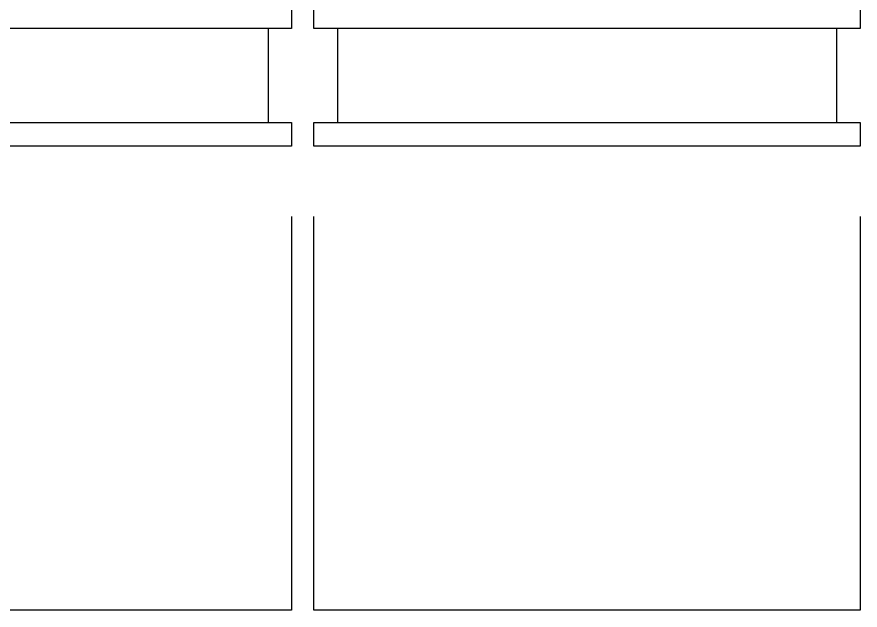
# Model space of a CAD drawing. Header units: millimetres. Extents: x 38967 to 51721, y 49836 to 53207.
# Drawn here: x 48681.4 to 48753.1, y 52193.2 to 52243.7 of the extents above; entities that cross this region are included whole.
import ezdxf

# ---------------------------------------------------------------- set-up
doc = ezdxf.new("R2010")
doc.units = ezdxf.units.MM
doc.header["$LTSCALE"] = 5
doc.layers.add('200-EquipDoors-2d', color=252, linetype='Continuous')
doc.layers.add('200-InsPoint-3D', color=3, linetype='Continuous', plot=False)

# ---------------------------------------------------------------- blocks, each defined once
blk = doc.blocks.new('HB1P4CU')
at = {"layer": '200-EquipDoors-2d'}
for p, q in [((1194, -750), (1194, -830)), ((1253, -750), (1253, -830)), ((1678, -750), (1678, -830))]:
    blk.add_line(p, q, dxfattribs=at)
for points in [[(1214, -730), (1214, -750), (749, -750), (749, -730)], [(1698, -730), (1698, -750), (1233, -750), (1233, -730)], [(1214, -830), (1214, -850), (749, -850), (749, -830)], [(1698, -830), (1698, -850), (1233, -850), (1233, -830)]]:
    blk.add_lwpolyline(points, close=True, dxfattribs=at)
for points in [[(1214, -910), (1214, -1245), (749, -1245), (749, -910)], [(1698, -910), (1698, -1245), (1233, -1245), (1233, -910)]]:
    blk.add_lwpolyline(points, dxfattribs=at)
at = {"layer": '200-InsPoint-3D'}
blk.add_attdef('DISTANG', (0, 0), '', height=1, dxfattribs=at)

msp = doc.modelspace()

# ---------------------------------------------------------------- block references
at = {"xscale": 0.09999999999854481, "yscale": 0.09999999999854481, "zscale": 0.1}
msp.add_blockref('HB1P4CU', (48583.341, 52317.744), dxfattribs=at)

doc.saveas('drawing.dxf')
